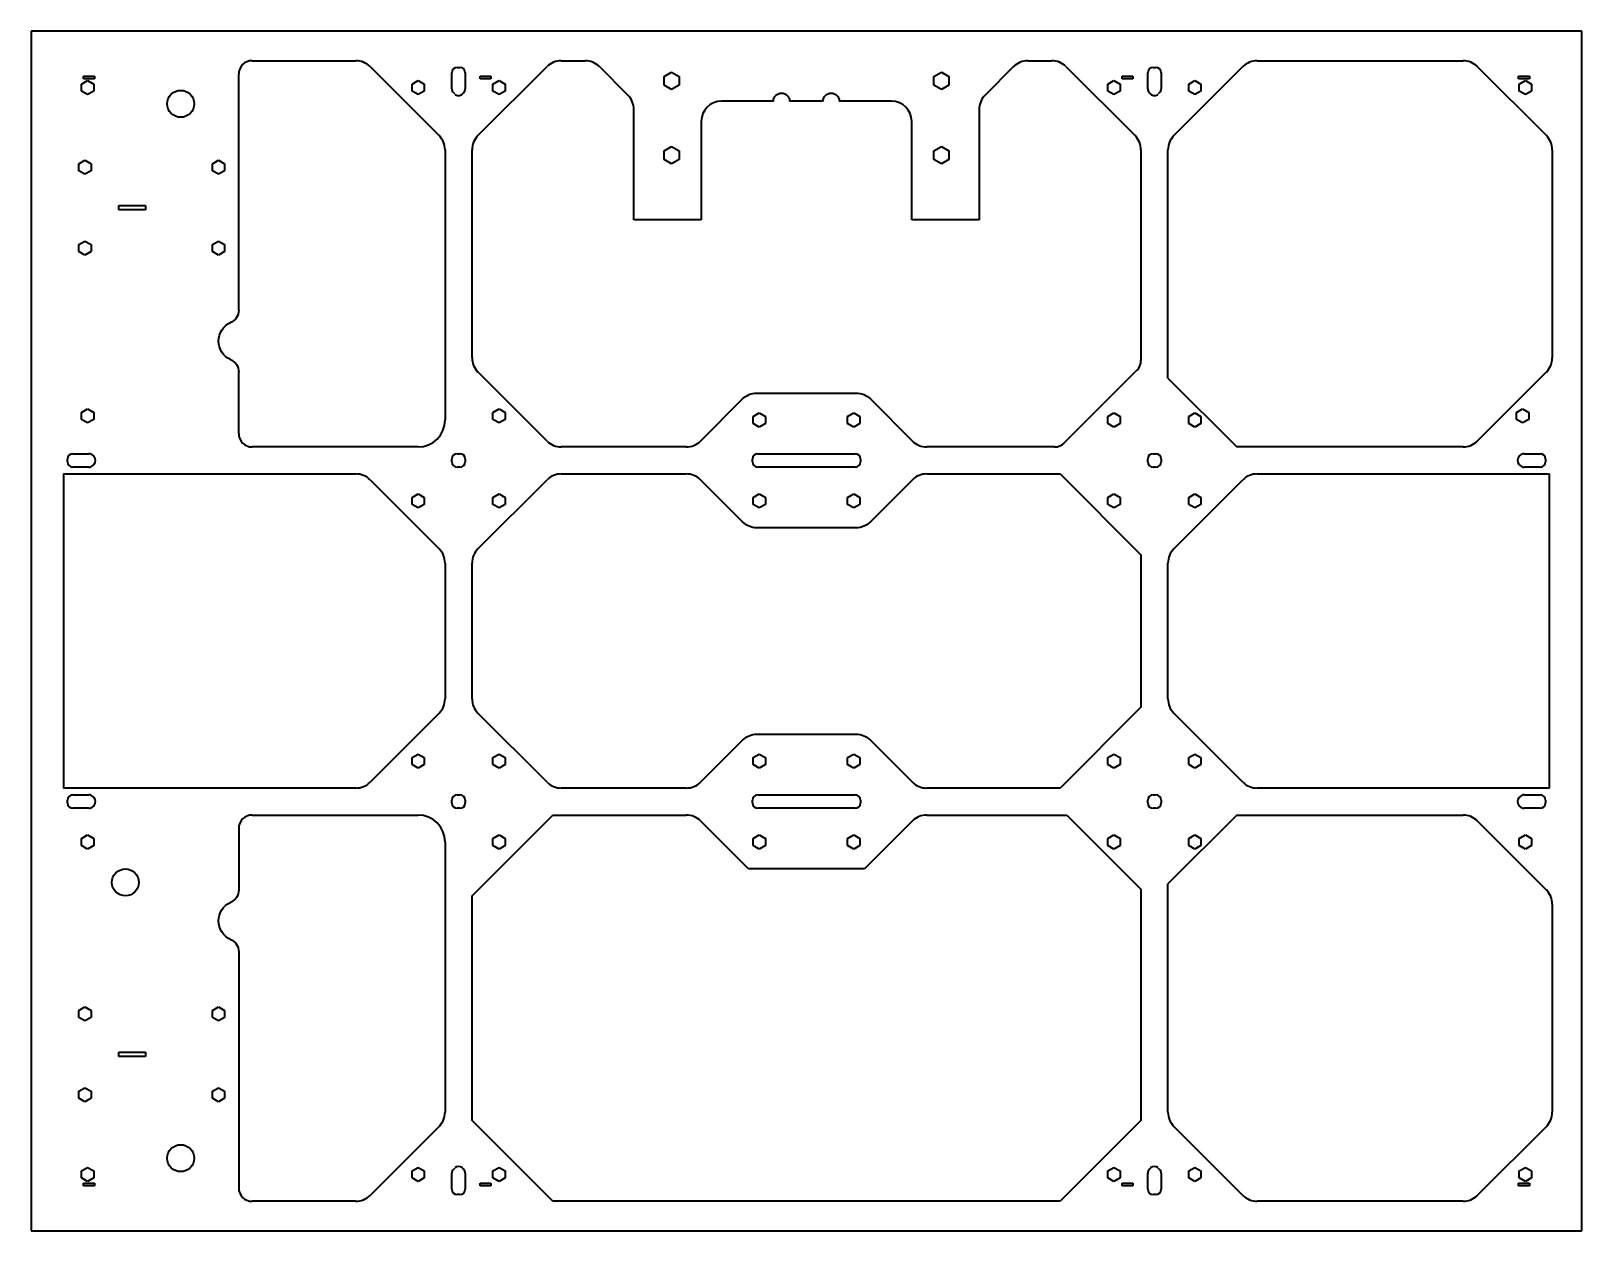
# Model space of a CAD drawing. Header units: inches. Extents: x 0 to 1150, y 0 to 890.
import ezdxf

# ---------------------------------------------------------------- set-up
doc = ezdxf.new("R2010")
doc.units = ezdxf.units.IN
doc.header["$MEASUREMENT"] = 0
doc.layers.add('SIMUMAK Visible (ISO)', color=7, linetype='Continuous', lineweight=35)

# ---------------------------------------------------------------- blocks, each defined once
blk = doc.blocks.new('3DOF250-04-CMESA02_Sheet_4_3DOF250-04-CMESA02')
at = {"layer": 'SIMUMAK Visible (ISO)'}
for p, q in [((-575, 445), (-575, -445)), ((575, 445), (-575, 445)), ((575, -445), (575, 445)), ((-411, 423), (-334.2, 423)), ((-323.6, 418.6), (-272.4, 367.4)), ((-259, 418), (-257, 418)), ((-243.6, 367.4), (-192.4, 418.6)), ((-181.8, 423), (-164.2, 423)), ((-132.4, 397.4), (-153.6, 418.6)), ((-105.5, 411.2), (-100, 414.4)), ((-100, 414.4), (-94.5, 411.2)), ((94.5, 411.2), (100, 414.4)), ((100, 414.4), (105.5, 411.2)), ((153.6, 418.6), (132.4, 397.4)), ((164.2, 423), (181.8, 423)), ((192.4, 418.6), (243.6, 367.4)), ((257, 418), (259, 418)), ((272.4, 367.4), (323.6, 418.6)), ((334.2, 423), (486.8, 423)), ((497.4, 418.6), (548.6, 367.4)), ((-537.5, 405.6), (-533, 408.2)), ((-537.5, 400.4), (-537.5, 405.6)), ((-536, 411.5), (-528, 411.5)), ((-536, 409.5), (-536, 411.5)), ((-528, 409.5), (-536, 409.5)), ((-533, 408.2), (-528.5, 405.6)), ((-528.5, 405.6), (-528.5, 400.4)), ((-528, 411.5), (-528, 409.5)), ((-421, 237.9), (-421, 413)), ((-292.5, 405.6), (-288, 408.2)), ((-292.5, 400.4), (-292.5, 405.6)), ((-288, 408.2), (-283.5, 405.6)), ((-283.5, 405.6), (-283.5, 400.4)), ((-263, 402.1), (-263, 414)), ((-253, 414), (-253, 402.1)), ((-242, 411.5), (-234, 411.5)), ((-242, 409.5), (-242, 411.5)), ((-234, 409.5), (-242, 409.5)), ((-234, 411.5), (-234, 409.5)), ((-232.5, 405.6), (-228, 408.2)), ((-232.5, 400.4), (-232.5, 405.6)), ((-228, 408.2), (-223.5, 405.6)), ((-223.5, 405.6), (-223.5, 400.4)), ((-105.5, 404.8), (-105.5, 411.2)), ((-100, 401.6), (-105.5, 404.8)), ((-94.5, 404.8), (-100, 401.6)), ((-94.5, 411.2), (-94.5, 404.8)), ((94.5, 404.8), (94.5, 411.2)), ((100, 401.6), (94.5, 404.8)), ((105.5, 404.8), (100, 401.6)), ((105.5, 411.2), (105.5, 404.8)), ((223.5, 405.6), (228, 408.2)), ((223.5, 400.4), (223.5, 405.6)), ((228, 408.2), (232.5, 405.6)), ((232.5, 405.6), (232.5, 400.4)), ((234, 411.5), (242, 411.5)), ((234, 409.5), (234, 411.5)), ((242, 409.5), (234, 409.5)), ((242, 411.5), (242, 409.5)), ((253, 402.1), (253, 414)), ((263, 414), (263, 402.1)), ((283.5, 405.6), (288, 408.2)), ((283.5, 400.4), (283.5, 405.6)), ((288, 408.2), (292.5, 405.6)), ((292.5, 405.6), (292.5, 400.4)), ((528, 411.5), (536, 411.5)), ((528, 409.5), (528, 411.5)), ((536, 409.5), (528, 409.5)), ((528.5, 405.6), (533, 408.2)), ((528.5, 400.4), (528.5, 405.6)), ((533, 408.2), (537.5, 405.6)), ((536, 411.5), (536, 409.5)), ((537.5, 405.6), (537.5, 400.4)), ((-533, 397.8), (-537.5, 400.4)), ((-528.5, 400.4), (-533, 397.8)), ((-288, 397.8), (-292.5, 400.4)), ((-283.5, 400.4), (-288, 397.8)), ((-260.8, 398.3), (-261.8, 399.3)), ((-254.2, 399.3), (-255.2, 398.3)), ((-228, 397.8), (-232.5, 400.4)), ((-223.5, 400.4), (-228, 397.8)), ((-24.5, 393), (-63, 393)), ((12.3, 393), (-12.5, 393)), ((63, 393), (24.3, 393)), ((228, 397.8), (223.5, 400.4)), ((232.5, 400.4), (228, 397.8)), ((255.2, 398.3), (254.2, 399.3)), ((261.8, 399.3), (260.8, 398.3)), ((288, 397.8), (283.5, 400.4)), ((292.5, 400.4), (288, 397.8)), ((533, 397.8), (528.5, 400.4)), ((537.5, 400.4), (533, 397.8)), ((-128, 305), (-128, 386.8)), ((128, 386.8), (128, 305)), ((-78, 378), (-78, 305)), ((78, 305), (78, 378)), ((-268, 356.8), (-268, 156.5)), ((-248, 202.7), (-248, 356.8)), ((-105.5, 356.2), (-100, 359.4)), ((-100, 359.4), (-94.5, 356.2)), ((94.5, 356.2), (100, 359.4)), ((100, 359.4), (105.5, 356.2)), ((248, 356.8), (248, 200.6)), ((268, 187.5), (268, 356.8)), ((553, 356.8), (553, 202.7)), ((-539.5, 346.6), (-535, 349.2)), ((-539.5, 341.4), (-539.5, 346.6)), ((-535, 349.2), (-530.5, 346.6)), ((-530.5, 346.6), (-530.5, 341.4)), ((-440.5, 346.6), (-436, 349.2)), ((-440.5, 341.4), (-440.5, 346.6)), ((-436, 349.2), (-431.5, 346.6)), ((-431.5, 346.6), (-431.5, 341.4)), ((-105.5, 349.8), (-105.5, 356.2)), ((-100, 346.6), (-105.5, 349.8)), ((-94.5, 349.8), (-100, 346.6)), ((-94.5, 356.2), (-94.5, 349.8)), ((94.5, 349.8), (94.5, 356.2)), ((100, 346.6), (94.5, 349.8)), ((105.5, 349.8), (100, 346.6)), ((105.5, 356.2), (105.5, 349.8)), ((-535, 338.8), (-539.5, 341.4)), ((-530.5, 341.4), (-535, 338.8)), ((-436, 338.8), (-440.5, 341.4)), ((-431.5, 341.4), (-436, 338.8)), ((-510, 312.4), (-510, 315.6)), ((-510, 315.6), (-490, 315.6)), ((-490, 312.4), (-510, 312.4)), ((-490, 315.6), (-490, 312.4)), ((-78, 305), (-128, 305)), ((128, 305), (78, 305)), ((-539.5, 286.6), (-535, 289.2)), ((-535, 289.2), (-530.5, 286.6)), ((-440.5, 286.6), (-436, 289.2)), ((-436, 289.2), (-431.5, 286.6)), ((-539.5, 281.4), (-539.5, 286.6)), ((-535, 278.8), (-539.5, 281.4)), ((-530.5, 281.4), (-535, 278.8)), ((-530.5, 286.6), (-530.5, 281.4)), ((-440.5, 281.4), (-440.5, 286.6)), ((-436, 278.8), (-440.5, 281.4)), ((-431.5, 281.4), (-436, 278.8)), ((-431.5, 286.6), (-431.5, 281.4)), ((-421, 146.5), (-421, 192.1)), ((-192.4, 140.9), (-243.6, 192.1)), ((245.1, 193.6), (190.9, 139.4)), ((268, 187.5), (319, 136.5)), ((548.6, 192.1), (497.4, 140.9)), ((-36.8, 176.5), (36.8, 176.5)), ((-537.5, 162.1), (-533, 164.7)), ((-537.5, 156.9), (-537.5, 162.1)), ((-533, 164.7), (-528.5, 162.1)), ((-528.5, 162.1), (-528.5, 156.9)), ((-232.5, 162.1), (-228, 164.7)), ((-232.5, 156.9), (-232.5, 162.1)), ((-228, 164.7), (-223.5, 162.1)), ((-223.5, 162.1), (-223.5, 156.9)), ((-78.6, 140.9), (-47.4, 172.1)), ((-39.5, 159.1), (-35, 161.7)), ((-35, 161.7), (-30.5, 159.1)), ((30.5, 159.1), (35, 161.7)), ((35, 161.7), (39.5, 159.1)), ((47.4, 172.1), (78.6, 140.9)), ((223.5, 159.1), (228, 161.7)), ((228, 161.7), (232.5, 159.1)), ((283.5, 159.1), (288, 161.7)), ((288, 161.7), (292.5, 159.1)), ((526.5, 162.1), (531, 164.7)), ((526.5, 156.9), (526.5, 162.1)), ((531, 164.7), (535.5, 162.1)), ((535.5, 162.1), (535.5, 156.9)), ((-533, 154.3), (-537.5, 156.9)), ((-528.5, 156.9), (-533, 154.3)), ((-228, 154.3), (-232.5, 156.9)), ((-223.5, 156.9), (-228, 154.3)), ((-39.5, 153.9), (-39.5, 159.1)), ((-35, 151.3), (-39.5, 153.9)), ((-30.5, 153.9), (-35, 151.3)), ((-30.5, 159.1), (-30.5, 153.9)), ((30.5, 153.9), (30.5, 159.1)), ((35, 151.3), (30.5, 153.9)), ((39.5, 153.9), (35, 151.3)), ((39.5, 159.1), (39.5, 153.9)), ((223.5, 153.9), (223.5, 159.1)), ((228, 151.3), (223.5, 153.9)), ((232.5, 153.9), (228, 151.3)), ((232.5, 159.1), (232.5, 153.9)), ((283.5, 153.9), (283.5, 159.1)), ((288, 151.3), (283.5, 153.9)), ((292.5, 153.9), (288, 151.3)), ((292.5, 159.1), (292.5, 153.9)), ((531, 154.3), (526.5, 156.9)), ((535.5, 156.9), (531, 154.3)), ((-548, 125.5), (-548, 127.5)), ((-544, 131.5), (-532.1, 131.5)), ((-529.3, 130.3), (-528.3, 129.3)), ((-288, 136.5), (-411, 136.5)), ((-263, 125.5), (-263, 127.5)), ((-259, 131.5), (-257, 131.5)), ((-253, 127.5), (-253, 125.5)), ((-89.2, 136.5), (-181.8, 136.5)), ((-40, 125.5), (-40, 127.5)), ((-36, 131.5), (36, 131.5)), ((40, 127.5), (40, 125.5)), ((183.9, 136.5), (89.2, 136.5)), ((253, 125.5), (253, 127.5)), ((257, 131.5), (259, 131.5)), ((263, 127.5), (263, 125.5)), ((486.8, 136.5), (319, 136.5)), ((528.3, 129.3), (529.3, 130.3)), ((532.1, 131.5), (544, 131.5)), ((548, 127.5), (548, 125.5)), ((-551, 116.5), (-551, -116.5)), ((-551, 116.5), (-334.2, 116.5)), ((-532.1, 121.5), (-544, 121.5)), ((-528.3, 123.7), (-529.3, 122.7)), ((-257, 121.5), (-259, 121.5)), ((-181.8, 116.5), (-89.2, 116.5)), ((36, 121.5), (-36, 121.5)), ((89.2, 116.5), (188, 116.5)), ((188, 116.5), (248, 56.5)), ((259, 121.5), (257, 121.5)), ((334.2, 116.5), (551, 116.5)), ((529.3, 122.7), (528.3, 123.7)), ((544, 121.5), (532.1, 121.5)), ((551, -116.5), (551, 116.5)), ((-323.6, 112.1), (-272.4, 60.9)), ((-243.6, 60.9), (-192.4, 112.1)), ((-47.4, 80.9), (-78.6, 112.1)), ((78.6, 112.1), (47.4, 80.9)), ((272.4, 60.9), (323.6, 112.1)), ((-292.5, 99.1), (-288, 101.7)), ((-292.5, 93.9), (-292.5, 99.1)), ((-288, 91.3), (-292.5, 93.9)), ((-288, 101.7), (-283.5, 99.1)), ((-283.5, 93.9), (-288, 91.3)), ((-283.5, 99.1), (-283.5, 93.9)), ((-232.5, 99.1), (-228, 101.7)), ((-232.5, 93.9), (-232.5, 99.1)), ((-228, 91.3), (-232.5, 93.9)), ((-228, 101.7), (-223.5, 99.1)), ((-223.5, 93.9), (-228, 91.3)), ((-223.5, 99.1), (-223.5, 93.9)), ((-39.5, 99.1), (-35, 101.7)), ((-39.5, 93.9), (-39.5, 99.1)), ((-35, 91.3), (-39.5, 93.9)), ((-35, 101.7), (-30.5, 99.1)), ((-30.5, 93.9), (-35, 91.3)), ((-30.5, 99.1), (-30.5, 93.9)), ((30.5, 99.1), (35, 101.7)), ((30.5, 93.9), (30.5, 99.1)), ((35, 91.3), (30.5, 93.9)), ((35, 101.7), (39.5, 99.1)), ((39.5, 93.9), (35, 91.3)), ((39.5, 99.1), (39.5, 93.9)), ((223.5, 99.1), (228, 101.7)), ((223.5, 93.9), (223.5, 99.1)), ((228, 91.3), (223.5, 93.9)), ((228, 101.7), (232.5, 99.1)), ((232.5, 93.9), (228, 91.3)), ((232.5, 99.1), (232.5, 93.9)), ((283.5, 99.1), (288, 101.7)), ((283.5, 93.9), (283.5, 99.1)), ((288, 91.3), (283.5, 93.9)), ((288, 101.7), (292.5, 99.1)), ((292.5, 93.9), (288, 91.3)), ((292.5, 99.1), (292.5, 93.9)), ((36.8, 76.5), (-36.8, 76.5)), ((-268, 50.3), (-268, -50.3)), ((-248, -50.3), (-248, 50.3)), ((248, 56.5), (248, -56.5)), ((268, -50.3), (268, 50.3)), ((248, -56.5), (188, -116.5)), ((-272.4, -60.9), (-323.6, -112.1)), ((-192.4, -112.1), (-243.6, -60.9)), ((323.6, -112.1), (272.4, -60.9)), ((-36.8, -76.5), (36.8, -76.5)), ((-292.5, -93.9), (-288, -91.3)), ((-288, -91.3), (-283.5, -93.9)), ((-232.5, -93.9), (-228, -91.3)), ((-228, -91.3), (-223.5, -93.9)), ((-78.6, -112.1), (-47.4, -80.9)), ((-39.5, -93.9), (-35, -91.3)), ((-35, -91.3), (-30.5, -93.9)), ((30.5, -93.9), (35, -91.3)), ((35, -91.3), (39.5, -93.9)), ((47.4, -80.9), (78.6, -112.1)), ((223.5, -93.9), (228, -91.3)), ((228, -91.3), (232.5, -93.9)), ((283.5, -93.9), (288, -91.3)), ((288, -91.3), (292.5, -93.9)), ((-292.5, -99.1), (-292.5, -93.9)), ((-288, -101.7), (-292.5, -99.1)), ((-283.5, -99.1), (-288, -101.7)), ((-283.5, -93.9), (-283.5, -99.1)), ((-232.5, -99.1), (-232.5, -93.9)), ((-228, -101.7), (-232.5, -99.1)), ((-223.5, -99.1), (-228, -101.7)), ((-223.5, -93.9), (-223.5, -99.1)), ((-39.5, -99.1), (-39.5, -93.9)), ((-35, -101.7), (-39.5, -99.1)), ((-30.5, -99.1), (-35, -101.7)), ((-30.5, -93.9), (-30.5, -99.1)), ((30.5, -99.1), (30.5, -93.9)), ((35, -101.7), (30.5, -99.1)), ((39.5, -99.1), (35, -101.7)), ((39.5, -93.9), (39.5, -99.1)), ((223.5, -99.1), (223.5, -93.9)), ((228, -101.7), (223.5, -99.1)), ((232.5, -99.1), (228, -101.7)), ((232.5, -93.9), (232.5, -99.1)), ((283.5, -99.1), (283.5, -93.9)), ((288, -101.7), (283.5, -99.1)), ((292.5, -99.1), (288, -101.7)), ((292.5, -93.9), (292.5, -99.1)), ((-334.2, -116.5), (-551, -116.5)), ((-548, -127.5), (-548, -125.5)), ((-544, -121.5), (-532.1, -121.5)), ((-529.3, -122.7), (-528.3, -123.7)), ((-263, -127.5), (-263, -125.5)), ((-259, -121.5), (-257, -121.5)), ((-253, -125.5), (-253, -127.5)), ((-89.2, -116.5), (-181.8, -116.5)), ((-40, -127.5), (-40, -125.5)), ((-36, -121.5), (36, -121.5)), ((40, -125.5), (40, -127.5)), ((188, -116.5), (89.2, -116.5)), ((253, -127.5), (253, -125.5)), ((257, -121.5), (259, -121.5)), ((263, -125.5), (263, -127.5)), ((551, -116.5), (334.2, -116.5)), ((528.3, -123.7), (529.3, -122.7)), ((532.1, -121.5), (544, -121.5)), ((548, -125.5), (548, -127.5)), ((-532.1, -131.5), (-544, -131.5)), ((-528.3, -129.3), (-529.3, -130.3)), ((-411, -136.5), (-288, -136.5)), ((-257, -131.5), (-259, -131.5)), ((-248, -196.5), (-188, -136.5)), ((-188, -136.5), (-89.2, -136.5)), ((36, -131.5), (-36, -131.5)), ((89.2, -136.5), (193, -136.5)), ((193, -136.5), (248, -191.5)), ((259, -131.5), (257, -131.5)), ((319, -136.5), (268, -187.5)), ((319, -136.5), (486.8, -136.5)), ((529.3, -130.3), (528.3, -129.3)), ((544, -131.5), (532.1, -131.5)), ((-421, -146.5), (-421, -192.1)), ((-43, -176.5), (-78.6, -140.9)), ((78.6, -140.9), (43, -176.5)), ((497.4, -140.9), (548.6, -192.1)), ((-537.5, -153.9), (-533, -151.3)), ((-537.5, -159.1), (-537.5, -153.9)), ((-533, -161.7), (-537.5, -159.1)), ((-533, -151.3), (-528.5, -153.9)), ((-528.5, -159.1), (-533, -161.7)), ((-528.5, -153.9), (-528.5, -159.1)), ((-268, -156.5), (-268, -356.8)), ((-232.5, -153.9), (-228, -151.3)), ((-232.5, -159.1), (-232.5, -153.9)), ((-228, -161.7), (-232.5, -159.1)), ((-228, -151.3), (-223.5, -153.9)), ((-223.5, -159.1), (-228, -161.7)), ((-223.5, -153.9), (-223.5, -159.1)), ((-39.5, -153.9), (-35, -151.3)), ((-39.5, -159.1), (-39.5, -153.9)), ((-35, -161.7), (-39.5, -159.1)), ((-35, -151.3), (-30.5, -153.9)), ((-30.5, -159.1), (-35, -161.7)), ((-30.5, -153.9), (-30.5, -159.1)), ((30.5, -153.9), (35, -151.3)), ((30.5, -159.1), (30.5, -153.9)), ((35, -161.7), (30.5, -159.1)), ((35, -151.3), (39.5, -153.9)), ((39.5, -159.1), (35, -161.7)), ((39.5, -153.9), (39.5, -159.1)), ((223.5, -153.9), (228, -151.3)), ((223.5, -159.1), (223.5, -153.9)), ((228, -161.7), (223.5, -159.1)), ((228, -151.3), (232.5, -153.9)), ((232.5, -159.1), (228, -161.7)), ((232.5, -153.9), (232.5, -159.1)), ((283.5, -153.9), (288, -151.3)), ((283.5, -159.1), (283.5, -153.9)), ((288, -161.7), (283.5, -159.1)), ((288, -151.3), (292.5, -153.9)), ((292.5, -159.1), (288, -161.7)), ((292.5, -153.9), (292.5, -159.1)), ((528.5, -153.9), (533, -151.3)), ((528.5, -159.1), (528.5, -153.9)), ((533, -161.7), (528.5, -159.1)), ((533, -151.3), (537.5, -153.9)), ((537.5, -159.1), (533, -161.7)), ((537.5, -153.9), (537.5, -159.1)), ((43, -176.5), (-43, -176.5)), ((248, -191.5), (248, -363)), ((268, -356.8), (268, -187.5)), ((-248, -363), (-248, -196.5)), ((553, -202.7), (553, -356.8)), ((-421, -237.9), (-421, -413)), ((-539.5, -281.4), (-535, -278.8)), ((-539.5, -286.6), (-539.5, -281.4)), ((-535, -289.2), (-539.5, -286.6)), ((-535, -278.8), (-530.5, -281.4)), ((-530.5, -286.6), (-535, -289.2)), ((-530.5, -281.4), (-530.5, -286.6)), ((-440.5, -281.4), (-436, -278.8)), ((-440.5, -286.6), (-440.5, -281.4)), ((-436, -289.2), (-440.5, -286.6)), ((-436, -278.8), (-431.5, -281.4)), ((-431.5, -286.6), (-436, -289.2)), ((-431.5, -281.4), (-431.5, -286.6)), ((-510, -312.4), (-490, -312.4)), ((-510, -315.6), (-510, -312.4)), ((-490, -315.6), (-510, -315.6)), ((-490, -312.4), (-490, -315.6)), ((-539.5, -341.4), (-535, -338.8)), ((-539.5, -346.6), (-539.5, -341.4)), ((-535, -338.8), (-530.5, -341.4)), ((-530.5, -341.4), (-530.5, -346.6)), ((-440.5, -341.4), (-436, -338.8)), ((-440.5, -346.6), (-440.5, -341.4)), ((-436, -338.8), (-431.5, -341.4)), ((-431.5, -341.4), (-431.5, -346.6)), ((-535, -349.2), (-539.5, -346.6)), ((-530.5, -346.6), (-535, -349.2)), ((-436, -349.2), (-440.5, -346.6)), ((-431.5, -346.6), (-436, -349.2)), ((-272.4, -367.4), (-323.6, -418.6)), ((-188, -423), (-248, -363)), ((248, -363), (188, -423)), ((323.6, -418.6), (272.4, -367.4)), ((548.6, -367.4), (497.4, -418.6)), ((-537.5, -400.4), (-533, -397.8)), ((-537.5, -405.6), (-537.5, -400.4)), ((-533, -397.8), (-528.5, -400.4)), ((-528.5, -400.4), (-528.5, -405.6)), ((-292.5, -400.4), (-288, -397.8)), ((-292.5, -405.6), (-292.5, -400.4)), ((-288, -397.8), (-283.5, -400.4)), ((-283.5, -400.4), (-283.5, -405.6)), ((-263, -414), (-263, -402.1)), ((-261.8, -399.3), (-260.8, -398.3)), ((-255.2, -398.3), (-254.2, -399.3)), ((-253, -402.1), (-253, -414)), ((-232.5, -400.4), (-228, -397.8)), ((-232.5, -405.6), (-232.5, -400.4)), ((-228, -397.8), (-223.5, -400.4)), ((-223.5, -400.4), (-223.5, -405.6)), ((223.5, -400.4), (228, -397.8)), ((223.5, -405.6), (223.5, -400.4)), ((228, -397.8), (232.5, -400.4)), ((232.5, -400.4), (232.5, -405.6)), ((253, -414), (253, -402.1)), ((254.2, -399.3), (255.2, -398.3)), ((260.8, -398.3), (261.8, -399.3)), ((263, -402.1), (263, -414)), ((283.5, -400.4), (288, -397.8)), ((283.5, -405.6), (283.5, -400.4)), ((288, -397.8), (292.5, -400.4)), ((292.5, -400.4), (292.5, -405.6)), ((528.5, -400.4), (533, -397.8)), ((528.5, -405.6), (528.5, -400.4)), ((533, -397.8), (537.5, -400.4)), ((537.5, -400.4), (537.5, -405.6)), ((-533, -408.2), (-537.5, -405.6)), ((-536, -409.5), (-528, -409.5)), ((-536, -411.5), (-536, -409.5)), ((-528, -411.5), (-536, -411.5)), ((-528.5, -405.6), (-533, -408.2)), ((-528, -409.5), (-528, -411.5)), ((-288, -408.2), (-292.5, -405.6)), ((-283.5, -405.6), (-288, -408.2)), ((-242, -409.5), (-234, -409.5)), ((-242, -411.5), (-242, -409.5)), ((-234, -411.5), (-242, -411.5)), ((-234, -409.5), (-234, -411.5)), ((-228, -408.2), (-232.5, -405.6)), ((-223.5, -405.6), (-228, -408.2)), ((228, -408.2), (223.5, -405.6)), ((232.5, -405.6), (228, -408.2)), ((234, -409.5), (242, -409.5)), ((234, -411.5), (234, -409.5)), ((242, -411.5), (234, -411.5)), ((242, -409.5), (242, -411.5)), ((288, -408.2), (283.5, -405.6)), ((292.5, -405.6), (288, -408.2)), ((528, -409.5), (536, -409.5)), ((528, -411.5), (528, -409.5)), ((536, -411.5), (528, -411.5)), ((533, -408.2), (528.5, -405.6)), ((537.5, -405.6), (533, -408.2)), ((536, -409.5), (536, -411.5)), ((-334.2, -423), (-411, -423)), ((-257, -418), (-259, -418)), ((188, -423), (-188, -423)), ((259, -418), (257, -418)), ((486.8, -423), (334.2, -423)), ((-575, -445), (575, -445))]:
    blk.add_line(p, q, dxfattribs=at)
for centre in [(-464, 391), (-505, -186.5), (-464, -391)]:
    blk.add_circle(centre, 10, dxfattribs=at)
for centre, radius, start, end in [((-411, 413), 10, 90, 180), ((-334.2, 408), 15, 45, 90), ((-259, 414), 4, 90, 180), ((-257, 414), 4, 0, 90), ((-181.8, 408), 15, 90, 135), ((-164.2, 408), 15, 45, 90), ((164.2, 408), 15, 90, 135), ((181.8, 408), 15, 45, 90), ((257, 414), 4, 90, 180), ((259, 414), 4, 360, 90), ((334.2, 408), 15, 90, 135), ((486.8, 408), 15, 45, 90), ((-259, 402.1), 4, 180, 225), ((-258, 401.1), 4, 225, 315), ((-257, 402.1), 4, 315, 0), ((-143, 386.8), 15, 360, 45), ((-63, 378), 15, 90, 180), ((63, 378), 15, 0, 90), ((143, 386.8), 15, 135, 180), ((257, 402.1), 4, 180, 225), ((258, 401.1), 4, 225, 315), ((259, 402.1), 4, 315, 360), ((-283, 356.8), 15, 0, 45), ((-233, 356.8), 15, 135, 180), ((233, 356.8), 15, 360, 45), ((283, 356.8), 15, 135, 180), ((538, 356.8), 15, 0, 45), ((-233, 202.7), 15, 180, 225), ((238, 200.6), 10, 315, 0), ((538, 202.7), 15, 315, 0), ((-288, 156.5), 20, 270, 360), ((-411, 146.5), 10, 180, 270), ((-181.8, 151.5), 15, 225, 270), ((-89.2, 151.5), 15, 270, 315), ((89.2, 151.5), 15, 225, 270), ((183.9, 146.5), 10, 270, 315), ((486.8, 151.5), 15, 270, 315), ((-544, 127.5), 4, 90, 180), ((-532.1, 127.5), 4, 45, 90), ((-531.1, 126.5), 4, 315, 45), ((-259, 127.5), 4, 90, 180), ((-257, 127.5), 4, 0, 90), ((-36, 127.5), 4, 90, 180), ((36, 127.5), 4, 0, 90), ((257, 127.5), 4, 90, 180), ((259, 127.5), 4, 0, 90), ((531.1, 126.5), 4, 135, 225), ((532.1, 127.5), 4, 90, 135), ((544, 127.5), 4, 0, 90), ((-544, 125.5), 4, 180, 270), ((-532.1, 125.5), 4, 270, 315), ((-334.2, 101.5), 15, 45, 90), ((-259, 125.5), 4, 180, 270), ((-257, 125.5), 4, 270, 360), ((-181.8, 101.5), 15, 90, 135), ((-89.2, 101.5), 15, 45, 90), ((-36, 125.5), 4, 180, 270), ((36, 125.5), 4, 270, 360), ((89.2, 101.5), 15, 90, 135), ((257, 125.5), 4, 180, 270), ((259, 125.5), 4, 270, 0), ((334.2, 101.5), 15, 90, 135), ((532.1, 125.5), 4, 225, 270), ((544, 125.5), 4, 270, 0), ((-283, 50.3), 15, 360, 45), ((-233, 50.3), 15, 135, 180), ((283, 50.3), 15, 135, 180), ((-283, -50.3), 15, 315, 0), ((-233, -50.3), 15, 180, 225), ((283, -50.3), 15, 180, 225), ((-334.2, -101.5), 15, 270, 315), ((-181.8, -101.5), 15, 225, 270), ((-89.2, -101.5), 15, 270, 315), ((89.2, -101.5), 15, 225, 270), ((334.2, -101.5), 15, 225, 270), ((-544, -125.5), 4, 90, 180), ((-532.1, -125.5), 4, 45, 90), ((-531.1, -126.5), 4, 315, 45), ((-259, -125.5), 4, 90, 180), ((-257, -125.5), 4, 0, 90), ((-36, -125.5), 4, 90, 180), ((36, -125.5), 4, 0, 90), ((257, -125.5), 4, 90, 180), ((259, -125.5), 4, 0, 90), ((531.1, -126.5), 4, 135, 225), ((532.1, -125.5), 4, 90, 135), ((544, -125.5), 4, 0, 90), ((-544, -127.5), 4, 180, 270), ((-532.1, -127.5), 4, 270, 315), ((-411, -146.5), 10, 90, 180), ((-288, -156.5), 20, 0, 90), ((-259, -127.5), 4, 180, 270), ((-257, -127.5), 4, 270, 360), ((-89.2, -151.5), 15, 45, 90), ((-36, -127.5), 4, 180, 270), ((36, -127.5), 4, 270, 0), ((89.2, -151.5), 15, 90, 135), ((257, -127.5), 4, 180, 270), ((259, -127.5), 4, 270, 0), ((486.8, -151.5), 15, 45, 90), ((532.1, -127.5), 4, 225, 270), ((544, -127.5), 4, 270, 0), ((538, -202.7), 15, 360, 45), ((-283, -356.8), 15, 315, 0), ((283, -356.8), 15, 180, 225), ((538, -356.8), 15, 315, 0), ((-259, -402.1), 4, 135, 180), ((-258, -401.1), 4, 45, 135), ((-257, -402.1), 4, 0, 45), ((257, -402.1), 4, 135, 180), ((258, -401.1), 4, 45, 135), ((259, -402.1), 4, 360, 45), ((-411, -413), 10, 180, 270), ((-259, -414), 4, 180, 270), ((-257, -414), 4, 270, 360), ((257, -414), 4, 180, 270), ((259, -414), 4, 270, 0), ((-334.2, -408), 15, 270, 315), ((334.2, -408), 15, 225, 270), ((486.8, -408), 15, 270, 315)]:
    blk.add_arc(centre, radius, start, end, dxfattribs=at)
at = {"layer": 'SIMUMAK Visible (ISO)', "extrusion": (0, 0, -1)}
for centre, radius, start, end in [((18.5, 393), 6, 0, 180), ((-18.3, 393), 6, 0, 180), ((431, 237.9), 10, 180, 246.4218), ((421, 215), 15, 293.5782, 66.4218), ((431, 192.1), 10, 113.5782, 180), ((36.8, 161.5), 15, 45, 90), ((-36.8, 161.5), 15, 90, 135), ((36.8, 91.5), 15, 270, 315), ((-36.8, 91.5), 15, 225, 270), ((36.8, -91.5), 15, 45, 90), ((-36.8, -91.5), 15, 90, 135), ((431, -192.1), 10, 180, 246.4218), ((421, -215), 15, 293.5782, 66.4218), ((431, -237.9), 10, 113.5782, 180)]:
    blk.add_arc(centre, radius, start, end, dxfattribs=at)

msp = doc.modelspace()

# ---------------------------------------------------------------- block references
msp.add_blockref('3DOF250-04-CMESA02_Sheet_4_3DOF250-04-CMESA02', (575, 445))

doc.saveas('drawing.dxf')
